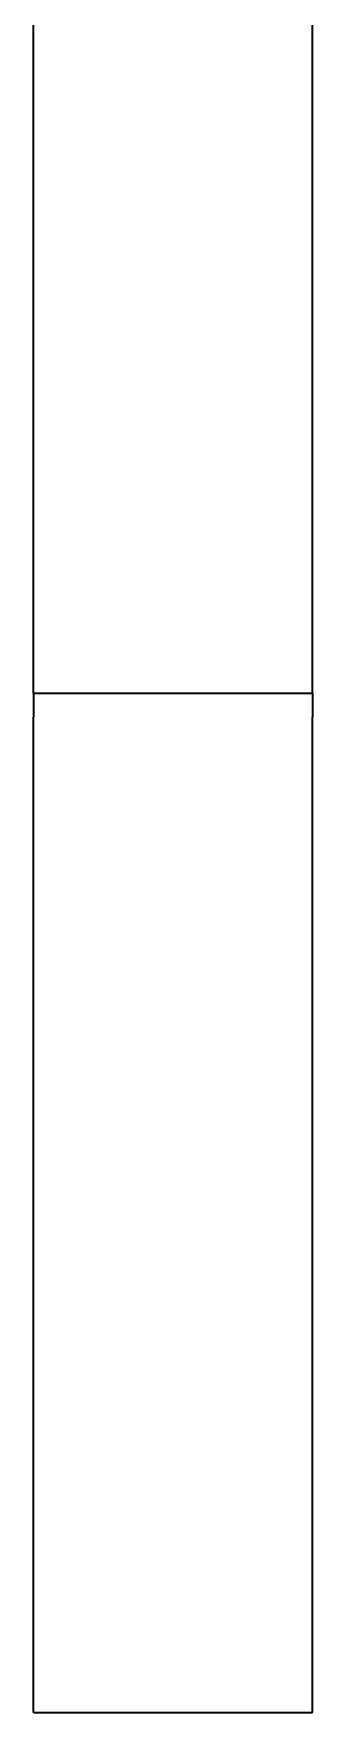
# Model space of a CAD drawing. Extents: x 155 to 1176, y 87 to 946.
# Drawn here: x 545.73 to 549.23, y 309.31 to 330.39 of the extents above; entities that cross this region are included whole.
import ezdxf

# ---------------------------------------------------------------- set-up
doc = ezdxf.new("R2010")
doc.units = 0

msp = doc.modelspace()

# ---------------------------------------------------------------- linework, layer by layer
at = {"color": 7, "lineweight": 35}
for p, q in [((545.734, 322.111), (545.734, 360.634)), ((549.234, 322.111), (549.234, 360.634))]:
    msp.add_line(p, q, dxfattribs=at)
at = {"color": 7, "lineweight": 35, "ltscale": 0.0075}
for p, q in [((545.734, 322.111), (545.734, 321.811)), ((549.234, 322.111), (549.234, 321.811))]:
    msp.add_line(p, q, dxfattribs=at)
at = {"color": 7, "lineweight": 35, "ltscale": 0.0875}
for p, q in [((545.734, 322.111), (549.234, 322.111)), ((545.734, 309.31), (549.234, 309.31))]:
    msp.add_line(p, q, dxfattribs=at)
at = {"color": 7, "lineweight": 35, "ltscale": 0.0375}
for p, q in [((545.734, 320.311), (545.734, 321.811)), ((549.234, 320.311), (549.234, 321.811))]:
    msp.add_line(p, q, dxfattribs=at)
at = {"color": 7, "lineweight": 35, "ltscale": 0.275003}
for p, q in [((545.734, 309.31), (545.734, 320.311)), ((549.234, 309.31), (549.234, 320.311))]:
    msp.add_line(p, q, dxfattribs=at)

doc.saveas('drawing.dxf')
